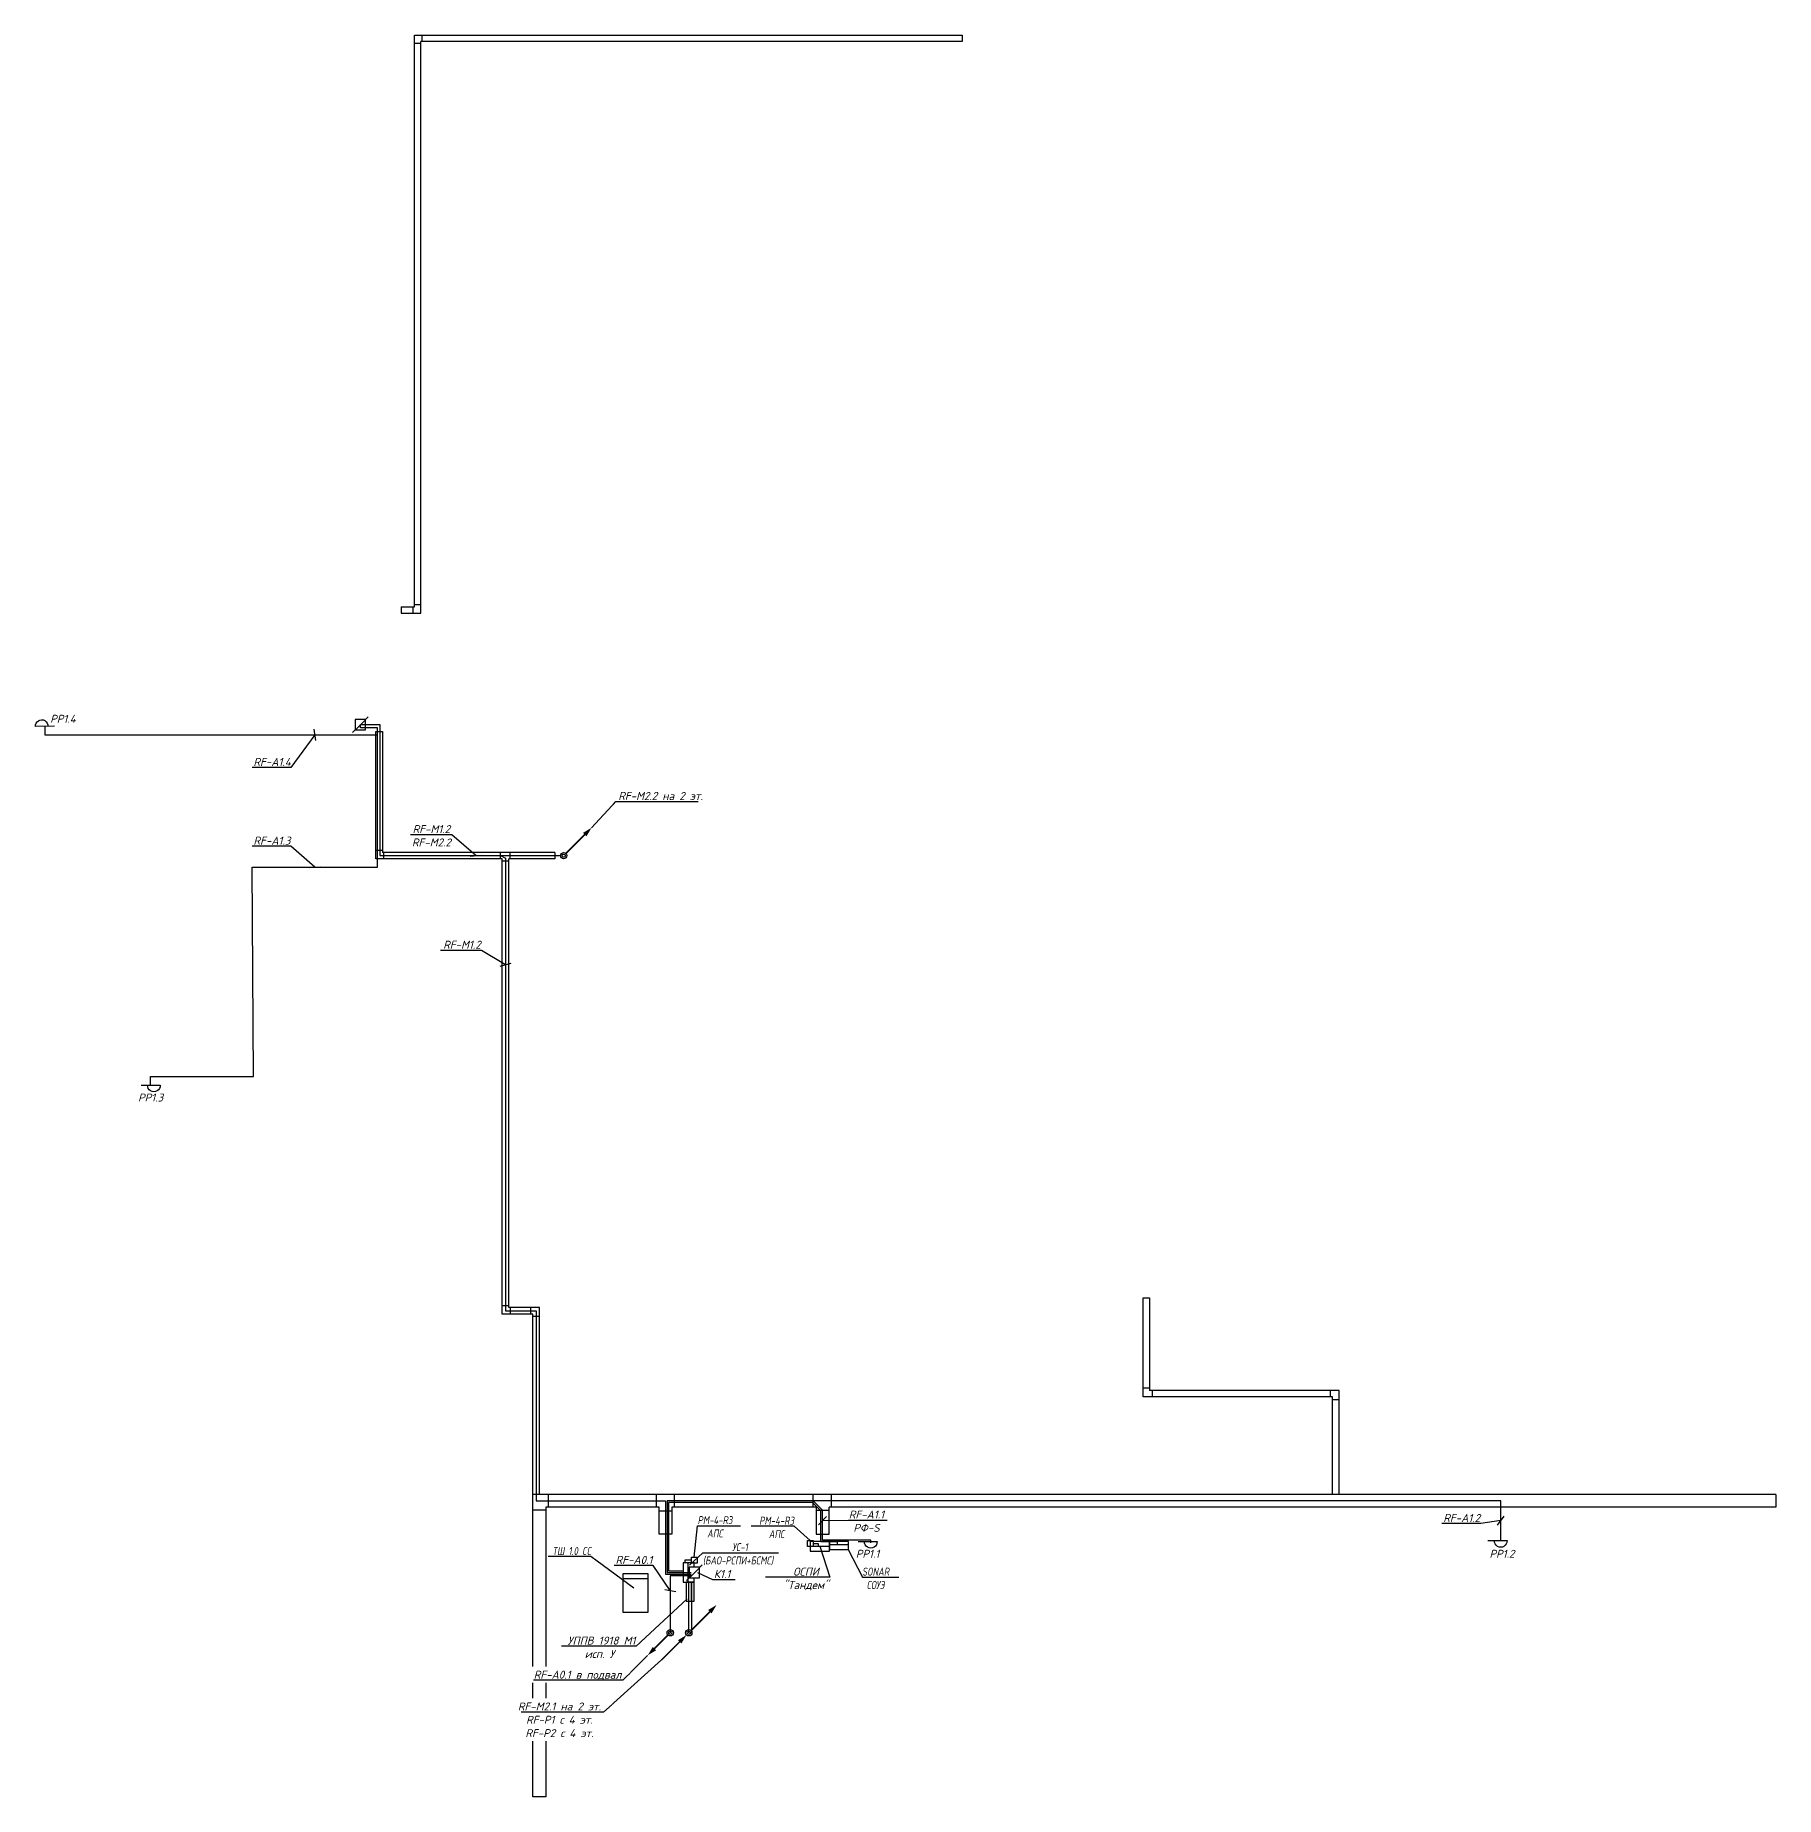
# Model space of a CAD drawing. Header units: millimetres. Extents: x 6978 to 1314263, y -121816 to 20667.
# Drawn here: x 301189 to 355555, y -120644 to -65611 of the extents above; entities that cross this region are included whole.
import ezdxf
from ezdxf import colors
from ezdxf.entities.mleader import LeaderData, LeaderLine
from ezdxf.math import Vec2, Vec3

# ---------------------------------------------------------------- set-up
doc = ezdxf.new("R2010")
doc.units = ezdxf.units.MM
doc.set_wipeout_variables(frame=1)
for name, color, linetype, lineweight in [('Радио', 5, 'Continuous', 30), ('РФ_Каб.Абонентский', 3, 'Continuous', 30), ('РФ_Каб.Магистраль', 1, 'Continuous', 30), ('РФ_Каб.Распределтельный', 4, 'Continuous', 30), ('РФ_Розетка', 6, 'Continuous', 30), ('РФ_ТШ', 5, 'Continuous', 30), ('СС Текст', 7, 'Continuous', 25), ('СС_СКК_Лоток', 54, 'Continuous', 30), ('Текст Радио', 7, 'Continuous', 20)]:
    doc.layers.add(name, color=color, linetype=linetype, lineweight=lineweight)
doc.layers.add('СКС_ТШ', color=7, linetype='Continuous')
doc.layers.add('СОУЭ_Оборуд.', color=7, linetype='Continuous')
doc.styles.add('ISOCPEUR', font='isocpeui.ttf', dxfattribs={"height": 2.5})

# ---------------------------------------------------------------- blocks, each defined once
blk = doc.blocks.new('*U271')
at = {"color": 0, "const_width": 0.5}
blk.add_lwpolyline([(0.71, 0.71), (6.59, 6.59)], dxfattribs=at)
at = {"color": 0}
blk.add_lwpolyline([(8.71, 8.71, 0, 1.5, 0), (6.59, 6.59, 2, 2, 0)], format="xyseb", dxfattribs=at)
for radius in [1, 0.5]:
    blk.add_circle((0, 0), radius, dxfattribs=at)
blk = doc.blocks.new('*U273')
at = {"color": 0}
blk.add_lwpolyline([(-0.71, -0.71, 0, 1.5, 0), (-2.83, -2.83, 2, 2, 0)], format="xyseb", dxfattribs=at)
at = {"color": 0, "const_width": 0.5}
blk.add_lwpolyline([(-8.5, -8.5), (-2.83, -2.83)], dxfattribs=at)
at = {"color": 0}
for radius in [1, 0.5]:
    blk.add_circle((0, 0), radius, dxfattribs=at)
blk = doc.blocks.new('1й этаж лоток')
at = {"layer": 'СС_СКК_Лоток', "color": 0}
for p, q in [((313033, -83464), (313033, -65611)), ((313033, -65611), (330140, -65611)), ((313233, -65872), (313033, -65872)), ((330140, -65811), (313233, -65811)), ((313233, -83664), (313233, -65811)), ((313276, -65811), (313276, -65611)), ((330140, -65611), (330140, -65811)), ((312624, -83464), (313033, -83464)), ((312624, -83464), (312624, -83664)), ((312983, -83464), (312983, -83664)), ((313033, -83397), (313233, -83397)), ((312624, -83664), (313233, -83664)), ((311832, -91342), (311832, -87368)), ((311832, -87368), (312032, -87368)), ((312032, -87368), (312032, -91142)), ((312032, -91084), (311832, -91084)), ((315779, -91342), (311832, -91342)), ((315731, -91142), (312032, -91142)), ((312070, -91142), (312070, -91342)), ((315722, -91342), (315722, -91142)), ((317414, -91142), (315731, -91142)), ((315779, -105563), (315779, -91342)), ((315979, -105363), (315979, -91342)), ((317414, -91342), (315979, -91342)), ((316029, -91342), (316029, -91142)), ((317414, -91142), (317414, -91342)), ((315779, -91401), (315979, -91401)), ((335795, -108153), (335795, -105058)), ((335795, -105058), (335995, -105058)), ((335995, -105058), (335995, -107953)), ((315979, -105307), (315779, -105307)), ((316736, -105563), (315779, -105563)), ((316936, -105363), (315979, -105363)), ((316027, -105363), (316027, -105563)), ((316673, -105563), (316673, -105363)), ((316736, -111200), (316736, -105563)), ((316736, -105630), (316936, -105630)), ((316936, -111200), (316936, -105363)), ((335995, -107878), (335795, -107878)), ((341714, -108153), (335795, -108153)), ((341914, -107953), (335995, -107953)), ((336081, -107953), (336081, -108153)), ((341646, -108153), (341646, -107953)), ((341714, -111200), (341714, -108153)), ((341714, -108236), (341914, -108236)), ((341914, -111200), (341914, -107953)), ((316736, -120644), (316736, -111200)), ((355555, -111200), (316736, -111200)), ((317136, -111695), (316736, -111695)), ((320675, -111600), (317136, -111600)), ((317136, -111600), (317136, -120644)), ((317218, -111600), (317218, -111200)), ((320592, -111600), (320592, -111200)), ((320675, -112442), (320675, -111600)), ((320675, -111709), (321075, -111709)), ((325583, -111600), (321075, -111600)), ((321075, -111600), (321075, -112442)), ((321152, -111600), (321152, -111200)), ((325491, -111600), (325491, -111200)), ((325583, -111600), (325583, -112443)), ((325583, -111695), (325983, -111695)), ((355555, -111600), (325983, -111600)), ((325983, -112443), (325983, -111600)), ((326064, -111600), (326064, -111200)), ((355555, -111200), (355555, -111600)), ((321075, -112442), (320675, -112442)), ((325583, -112443), (325983, -112443)), ((317136, -120644), (316736, -120644))]:
    blk.add_line(p, q, dxfattribs=at)
blk = doc.blocks.new('Радио розетка')
at = {"layer": 'РФ_Розетка'}
blk.add_line((0, 0), (594, 0), dxfattribs=at)
blk.add_ellipse((398, 12), major_axis=(139, 139), ratio=1, start_param=5.436911, end_param=8.700256, dxfattribs=at)
blk = doc.blocks.new('*U269')
at = {"color": 0, "lineweight": 30}
blk.add_lwpolyline([(600, 0), (600, 350), (0, 350), (0, 0)], close=True, dxfattribs=at)
blk.add_lwpolyline([(600, 200), (0, 200)], dxfattribs=at)
blk = doc.blocks.new('*U268')
at = {"color": 0, "lineweight": 30}
blk.add_lwpolyline([(600, 0), (600, 250), (0, 250), (0, 0)], close=True, dxfattribs=at)
blk.add_lwpolyline([(600, 100), (0, 100)], dxfattribs=at)
blk = doc.blocks.new('A$Cc576eae1')
at = {"lineweight": 30}
blk.add_wipeout([(-164, 164), (164, 164), (164, -164), (-164, -164)], dxfattribs=at)
at = {"layer": 'Радио'}
for points in [[(245, 245), (-245, -245)], [(-164, -164), (164, -164), (164, 164), (-164, 164), (-164, -164)]]:
    blk.add_lwpolyline(points, dxfattribs=at)
blk = doc.blocks.new('*U279')
at = {"color": 0, "lineweight": 30}
blk.add_lwpolyline([(600, 0), (600, 300), (0, 300), (0, 0)], close=True, dxfattribs=at)
blk.add_lwpolyline([(600, 150), (0, 150)], dxfattribs=at)
blk = doc.blocks.new('_None')
blk = doc.blocks.new('_Oblique')
at = {"color": 0, "linetype": 'ByBlock', "lineweight": -2}
blk.add_line((-0.5, -0.5), (0.5, 0.5), dxfattribs=at)
blk = doc.blocks.new('*U274')
blk.add_lwpolyline([(-7.07, -7.07, 0, 1.5, 0), (-4.95, -4.95, 2, 2, 0)], format="xyseb")
at = {"const_width": 0.5}
blk.add_lwpolyline([(-4.95, -4.95), (-0.71, -0.71)], dxfattribs=at)
at = {"color": 0}
for radius in [1, 0.5]:
    blk.add_circle((0, 0), radius, dxfattribs=at)
blk = doc.blocks.new('*U290')
at = {"color": 0, "lineweight": 30}
blk.add_lwpolyline([(400, 0), (400, 1200), (-400, 1200), (-400, 0)], close=True, dxfattribs=at)
blk.add_lwpolyline([(400, 1050), (-400, 1050)], dxfattribs=at)

msp = doc.modelspace()

# ---------------------------------------------------------------- linework, layer by layer
at = {"layer": 'РФ_Каб.Магистраль'}
msp.add_lwpolyline([(311345.5, -87147.5), (311957.2, -87147.5), (311957.2, -91242.2), (317564.7, -91242.2)], dxfattribs=at)
at = {"layer": 'РФ_ТШ', "color": 1, "lineweight": 30, "true_color": 0xf50000}
msp.add_lwpolyline([(325311.2, -112642.5), (325484.7, -112642.5), (325484.7, -112821.7), (325311.2, -112821.7)], close=True, dxfattribs=at)
msp.add_lwpolyline([(325484.7, -112732.1), (325646.1, -112732.1), (325646.1, -112817.5)], dxfattribs=at)

# ---------------------------------------------------------------- block references
at = {"layer": 'РФ_Розетка', "xscale": -1}
for p, rotation in [((301790, -87201.6), 0.606944597830168), ((304496.3, -98413.5), 180), ((326889.7, -112667.5), 180), ((346566.8, -112642.5), 180)]:
    msp.add_blockref('Радио розетка', p, dxfattribs=dict(at, rotation=rotation))
at = {"layer": 'РФ_ТШ', "lineweight": 30}
for name, p, rotation in [('*U279', (325996.1, -112667.5), 180), ('*U269', (321776.3, -113938.5), 89.99999999999999), ('*U268', (321776.3, -114538.5), 89.99999999999999)]:
    msp.add_blockref(name, p, dxfattribs=dict(at, rotation=rotation))
at = {"layer": 'РФ_ТШ', "color": 3, "lineweight": 30, "rotation": 180}
msp.add_blockref('*U268', (326596.1, -112667.5), dxfattribs=at)
at = {"layer": 'СС_СКК_Лоток'}
msp.add_blockref('1й этаж лоток', (0, 0), dxfattribs=at)
at = {"layer": 'СС_СКК_Лоток', "xscale": 100, "yscale": 100, "zscale": 100}
for name, p in [('*U271', (317694.7, -91242.2)), ('*U271', (321602.3, -115520.8)), ('*U273', (321602.3, -115520.8))]:
    msp.add_blockref(name, p, dxfattribs=at)

# ---------------------------------------------------------------- texts
at = {"layer": 'СОУЭ_Оборуд.', "char_height": 250, "width": 594.035, "attachment_point": 5, "style": 'ISOCPEUR'}
for s, insert in [('РР1.4', (302053.8, -86967.3)), ('РР1.3', (304793.3, -98799.8)), ('РР1.1', (327186.8, -113053.7)), ('РР1.2', (347002.4, -113053.7))]:
    msp.add_mtext(s, dxfattribs=dict(at, insert=insert))

# ---------------------------------------------------------------- leaders
at = {"layer": 'СС Текст', "color": 7, "lineweight": 20}
ml = msp.add_multileader_mtext('Standard', dxfattribs=at)
ml.set_content('{\\C256;RF-А1.4}', color=7, style='ISOCPEUR')
ml.set_leader_properties()
ml.set_arrow_properties(name='OBLIQUE')
ml.build(insert=Vec2(0, 0))
ml.multileader.update_dxf_attribs({"has_dogleg": 0, "text_left_attachment_type": 6, "text_right_attachment_type": 6, "dogleg_length": 100, "arrow_head_size": 250})
ctx = ml.context
ctx.base_point, ctx.char_height, ctx.arrow_head_size, ctx.landing_gap_size, ctx.plane_origin = Vec3(307999.8, -88488.7), 250, 250, 0, Vec3(320914.6, -91871.9)
ctx.left_attachment, ctx.right_attachment, ctx.text_align_type = 6, 6, 1
notes = []
notes.append((ctx, [(0, (1, 1, 0), (309277.3, -88488.7), (-1, 0), 100, [(0, [(309925.8, -87467.5)], 0, [])])]))
ctx.mtext.insert, ctx.mtext.width, ctx.mtext.alignment, ctx.mtext.flow_direction = Vec3(308588.5, -88188.7), 1991.197, 2, 5
ml = msp.add_multileader_mtext('Standard', dxfattribs=at)
ml.set_content('{\\C256;RF-А1.3}', color=7, style='ISOCPEUR')
ml.set_leader_properties()
ml.set_arrow_properties(name='OBLIQUE')
ml.build(insert=Vec2(0, 0))
ml.multileader.update_dxf_attribs({"has_dogleg": 0, "text_left_attachment_type": 6, "text_right_attachment_type": 6, "dogleg_length": 100, "arrow_head_size": 250})
ctx = ml.context
ctx.base_point, ctx.char_height, ctx.arrow_head_size, ctx.landing_gap_size, ctx.plane_origin = Vec3(307990.3, -90948.3), 250, 250, 0, Vec3(320914.6, -94331.5)
ctx.left_attachment, ctx.right_attachment, ctx.text_align_type = 6, 6, 1
notes.append((ctx, [(0, (1, 1, 0), (309277.3, -90948.3), (-1, 0), 100, [(0, [(309925.8, -91602.5)], 0, [])])]))
ctx.mtext.insert, ctx.mtext.width, ctx.mtext.alignment, ctx.mtext.flow_direction = Vec3(308583.8, -90648.3), 1991.197, 2, 5
ml = msp.add_multileader_mtext('Standard', dxfattribs=at)
ml.set_content('{\\C256;RF-М1.2\\PRF-М2.2}', color=7, style='ISOCPEUR')
ml.set_leader_properties()
ml.set_arrow_properties(name='OBLIQUE')
ml.build(insert=Vec2(0, 0))
ml.multileader.update_dxf_attribs({"has_dogleg": 0, "text_left_attachment_type": 6, "text_right_attachment_type": 6, "dogleg_length": 100, "arrow_head_size": 250})
ctx = ml.context
ctx.base_point, ctx.char_height, ctx.arrow_head_size, ctx.landing_gap_size, ctx.plane_origin = Vec3(312924.5, -90588), 250, 250, 0, Vec3(325938.2, -93971.2)
ctx.left_attachment, ctx.right_attachment, ctx.text_align_type = 6, 6, 1
notes.append((ctx, [(0, (1, 1, 0), (314300.9, -90588), (-1, 0), 100, [(0, [(314949.4, -91242.2)], 0, [])])]))
ctx.mtext.insert, ctx.mtext.width, ctx.mtext.alignment, ctx.mtext.flow_direction = Vec3(313562.7, -90288), 1991.197, 2, 5
ml = msp.add_multileader_mtext('Standard', dxfattribs=at)
ml.set_content('{\\C256;RF-М1.2}', color=7, style='ISOCPEUR')
ml.set_leader_properties()
ml.set_arrow_properties(name='OBLIQUE')
ml.build(insert=Vec2(0, 0))
ml.multileader.update_dxf_attribs({"has_dogleg": 0, "text_left_attachment_type": 6, "text_right_attachment_type": 6, "dogleg_length": 100, "arrow_head_size": 250})
ctx = ml.context
ctx.base_point, ctx.char_height, ctx.arrow_head_size, ctx.landing_gap_size, ctx.plane_origin = Vec3(313906.3, -94200.1), 250, 250, 0, Vec3(326868, -97337.1)
ctx.left_attachment, ctx.right_attachment, ctx.text_align_type = 6, 6, 1
notes.append((ctx, [(0, (1, 1, 0), (315230.7, -94200.1), (-1, 0), 100, [(0, [(315879.3, -94648.3)], 0, [])])]))
ctx.mtext.insert, ctx.mtext.width, ctx.mtext.alignment, ctx.mtext.flow_direction = Vec3(314518.5, -93900.1), 1991.197, 2, 5
ml = msp.add_multileader_mtext('Standard', dxfattribs=at)
ml.set_content('{\\C256;RF-А1.1\\PРФ-S}', color=7, style='ISOCPEUR')
ml.set_leader_properties()
ml.set_arrow_properties(name='OBLIQUE')
ml.build(insert=Vec2(0, 0))
ml.multileader.update_dxf_attribs({"has_dogleg": 0, "text_left_attachment_type": 6, "text_right_attachment_type": 6, "dogleg_length": 100, "arrow_head_size": 250})
ctx = ml.context
ctx.base_point, ctx.char_height, ctx.arrow_head_size, ctx.landing_gap_size, ctx.plane_origin = Vec3(326579.7, -112001.8), 250, 250, 0, Vec3(339495.5, -115494.3)
ctx.left_attachment, ctx.right_attachment, ctx.text_align_type = 6, 6, 1
notes.append((ctx, [(1, (1, 1, 0), (326479.7, -112001.8), (1, 0), 100, [(0, [(325782.6, -112016.1)], 0, [])])]))
ctx.mtext.insert, ctx.mtext.width, ctx.mtext.alignment, ctx.mtext.flow_direction = Vec3(327153, -111701.8), 1991.197, 2, 5
ml = msp.add_multileader_mtext('Standard', dxfattribs=at)
ml.set_content('{\\fISOCPEUR|b0|i0|c204|p34;\\Q10;\\W0.8;\\C256;РМ-4-R3\\PАПС}', color=7, style='ISOCPEUR')
ml.set_leader_properties()
ml.set_arrow_properties(name='NONE')
ml.build(insert=Vec2(0, 0))
ml.multileader.update_dxf_attribs({"has_dogleg": 0, "text_left_attachment_type": 6, "text_right_attachment_type": 6, "dogleg_length": 100, "arrow_head_size": 250})
ctx = ml.context
ctx.base_point, ctx.char_height, ctx.arrow_head_size, ctx.landing_gap_size, ctx.plane_origin = Vec3(323805.6, -112194.4), 250, 250, 0, Vec3(336627, -115331.3)
ctx.left_attachment, ctx.right_attachment, ctx.text_align_type = 6, 6, 1
notes.append((ctx, [(0, (1, 1, 0), (324989.7, -112194.4), (-1, 0), 100, [(0, [(325397.9, -112642.5)], 0, [])])]))
ctx.mtext.insert, ctx.mtext.width, ctx.mtext.alignment, ctx.mtext.flow_direction = Vec3(324347.6, -111894.4), 1991.197, 2, 5
ml = msp.add_multileader_mtext('Standard', dxfattribs=at)
ml.set_content('{\\C256;RF-А1.2}', color=7, style='ISOCPEUR')
ml.set_leader_properties()
ml.set_arrow_properties(name='OBLIQUE')
ml.build(insert=Vec2(0, 0))
ml.multileader.update_dxf_attribs({"has_dogleg": 0, "text_left_attachment_type": 6, "text_right_attachment_type": 6, "dogleg_length": 100, "arrow_head_size": 250})
ctx = ml.context
ctx.base_point, ctx.char_height, ctx.arrow_head_size, ctx.landing_gap_size, ctx.plane_origin = Vec3(345152.7, -112111.1), 250, 250, 0, Vec3(360678.1, -115494.3)
ctx.left_attachment, ctx.right_attachment, ctx.text_align_type = 6, 6, 1
notes.append((ctx, [(0, (1, 1, 0), (346439.8, -112111.1), (-1, 0), 100, [(0, [(346965.2, -112016.1)], 0, [])])]))
ctx.mtext.insert, ctx.mtext.width, ctx.mtext.alignment, ctx.mtext.flow_direction = Vec3(345746.2, -111811.1), 1991.197, 2, 5
ml = msp.add_multileader_mtext('Standard', dxfattribs=at)
ml.set_content('{\\fISOCPEUR|b0|i0|c204|p34;\\Q10;\\W0.8;\\C256;SONAR\\PСОУЭ}', color=7, style='ISOCPEUR')
ml.set_leader_properties()
ml.set_arrow_properties(name='NONE')
ml.build(insert=Vec2(0, 0))
ml.multileader.update_dxf_attribs({"has_dogleg": 0, "text_left_attachment_type": 6, "text_right_attachment_type": 6, "dogleg_length": 100, "arrow_head_size": 250})
ctx = ml.context
ctx.base_point, ctx.char_height, ctx.arrow_head_size, ctx.landing_gap_size, ctx.plane_origin = Vec3(327026.7, -113786.2), 250, 250, 0, Vec3(336897.3, -116785.9)
ctx.left_attachment, ctx.right_attachment, ctx.text_align_type = 6, 6, 1
notes.append((ctx, [(1, (1, 1, 0), (326926.7, -113786.2), (1, 0), 100, [(0, [(326579.7, -112917.5)], 0, [])])]))
ctx.mtext.insert, ctx.mtext.width, ctx.mtext.alignment, ctx.mtext.flow_direction = Vec3(327438.8, -113486.2), 1991.197, 2, 5
at = {"layer": 'СС_СКК_Лоток', "color": 7, "lineweight": 0}
ml = msp.add_multileader_mtext('Standard', dxfattribs=at)
ml.set_content('ОСПИ "Тандем"', color=7, style='ISOCPEUR')
ml.set_leader_properties()
ml.set_arrow_properties(name='NONE')
ml.build(insert=Vec2(0, 0))
ml.multileader.update_dxf_attribs({"has_dogleg": 0, "text_left_attachment_type": 6, "text_right_attachment_type": 6, "dogleg_length": 100, "arrow_head_size": 250})
ctx = ml.context
ctx.base_point, ctx.char_height, ctx.arrow_head_size, ctx.landing_gap_size, ctx.plane_origin = Vec3(324519, -113786.2), 250, 250, 0, Vec3(333538.6, -115340.1)
ctx.left_attachment, ctx.right_attachment, ctx.text_align_type = 6, 6, 1
notes.append((ctx, [(0, (1, 1, 0), (326109.9, -113786.2), (-1, 0), 100, [(0, [(325696.1, -112817.5)], 0, [])])]))
ctx.mtext.insert, ctx.mtext.width, ctx.mtext.alignment, ctx.mtext.flow_direction = Vec3(325264.5, -113486.2), 1991.197, 2, 5
for ctx, leaders in notes:
    for number, flags, end, landing, length, lines in leaders:
        leader = LeaderData()
        leader.index, (leader.has_last_leader_line, leader.has_dogleg_vector, leader.attachment_direction) = number, flags
        leader.last_leader_point, leader.dogleg_vector, leader.dogleg_length = Vec3(end), Vec3(landing), length
        for number, points, colour, breaks in lines:
            line = LeaderLine()
            line.index, line.vertices, line.color, line.breaks = number, Vec3.list(points), colors.encode_raw_color(colour), breaks
            leader.lines.append(line)
        ctx.leaders.append(leader)

# ---------------------------------------------------------------- next in the draw order: block references
at = {"layer": 'Радио'}
for p in [(311345.5, -87147.5), (321776.3, -113638.5)]:
    msp.add_blockref('A$Cc576eae1', p, dxfattribs=at)

# ---------------------------------------------------------------- next in the draw order: leaders
at = {"layer": 'Текст Радио', "color": 7, "lineweight": 0}
ml = msp.add_multileader_mtext('Standard', dxfattribs=at)
ml.set_content('{\\C256;RF-М2.1} на 2 эт.\\P{\\C256;RF-P1} с 4 эт.\\P{\\C256;RF-P2} с 4 эт.', color=7, style='ISOCPEUR')
ml.set_leader_properties()
ml.set_arrow_properties(name='NONE')
ml.build(insert=Vec2(0, 0))
ml.multileader.update_dxf_attribs({"has_dogleg": 0, "text_left_attachment_type": 6, "text_right_attachment_type": 6, "dogleg_length": 100, "arrow_head_size": 250})
ctx = ml.context
ctx.base_point, ctx.char_height, ctx.arrow_head_size, ctx.landing_gap_size, ctx.plane_origin = Vec3(316185.4, -117998.2), 250, 250, 0, Vec3(326466.4, -119552)
ctx.left_attachment, ctx.right_attachment, ctx.text_align_type = 6, 6, 1
notes = []
notes.append((ctx, [(0, (1, 1, 0), (319037.7, -117998.2), (-1, 0), 100, [(0, [(320752.3, -116370.8)], 0, [])])]))
ctx.mtext.insert, ctx.mtext.width, ctx.mtext.alignment, ctx.mtext.flow_direction = Vec3(317561.6, -117698.2), 3045.234, 2, 5
ctx.mtext.has_bg_fill, ctx.mtext.bg_color, ctx.mtext.bg_scale_factor, ctx.mtext.bg_transparency, ctx.mtext.use_window_bg_color = 1, -1027028792, 1.5, 0, 1
for ctx, leaders in notes:
    for number, flags, end, landing, length, lines in leaders:
        leader = LeaderData()
        leader.index, (leader.has_last_leader_line, leader.has_dogleg_vector, leader.attachment_direction) = number, flags
        leader.last_leader_point, leader.dogleg_vector, leader.dogleg_length = Vec3(end), Vec3(landing), length
        for number, points, colour, breaks in lines:
            line = LeaderLine()
            line.index, line.vertices, line.color, line.breaks = number, Vec3.list(points), colors.encode_raw_color(colour), breaks
            leader.lines.append(line)
        ctx.leaders.append(leader)

# ---------------------------------------------------------------- next in the draw order: linework, layer by layer
at = {"layer": 'РФ_Каб.Абонентский'}
for points in [[(301493, -87204.7), (301493, -87467.5), (311882.2, -87467.5), (311882.2, -87247.5), (311345.5, -87247.5), (311345.5, -87147.5)], [(304793.3, -98413.5), (304793.3, -98137.5), (308011.2, -98137.4), (307969.4, -91602.5), (311882.2, -91602.5), (311882.2, -87247.5), (311345.5, -87247.5), (311345.5, -87147.5)], [(346965.2, -112642.5), (346965.2, -111399.6), (320924.6, -111399.6), (320924.6, -113638.5), (321676.3, -113638.5)], [(327288.1, -112714.2), (327288.1, -112632.5), (325782.6, -112632.5), (325782.6, -111694.6), (325491.3, -111399.6), (320924.6, -111399.6), (320924.6, -113638.5), (321676.3, -113638.5)]]:
    msp.add_lwpolyline(points, dxfattribs=at)
at = {"layer": 'РФ_Каб.Абонентский', "color": 6}
msp.add_lwpolyline([(326246.1, -112767.5), (326246.1, -112682.5), (325732.6, -112682.5), (325732.6, -111715.1), (325470.4, -111449.6), (320974.6, -111449.6), (320974.6, -113588.5), (321426.3, -113588.5)], dxfattribs=at)
at = {"layer": 'РФ_Каб.Магистраль'}
for points in [[(311345.5, -87147.5), (311957.2, -87147.5), (311957.2, -91242.2), (315722.1, -91242.2), (315879.3, -91321.7), (315879.3, -105463), (316836, -105463), (316836, -111399.6), (320874.6, -111399.6), (320874.6, -113688.5), (321676.3, -113688.5)], [(321602.3, -115520.8), (321602.3, -113938.5)]]:
    msp.add_lwpolyline(points, dxfattribs=at)
at = {"layer": 'РФ_Каб.Распределтельный'}
msp.add_lwpolyline([(321702.3, -115520.8), (321702.3, -113938.5)], dxfattribs=at)
at = {"layer": 'РФ_ТШ', "color": 1, "lineweight": 30, "true_color": 0xf50000}
msp.add_lwpolyline([(321688.9, -113253.1), (321476.3, -113253.1), (321476.3, -113338.5)], dxfattribs=at)
msp.add_lwpolyline([(321688.9, -113163.5), (321862.3, -113163.5), (321862.3, -113342.7), (321688.9, -113342.7)], close=True, dxfattribs=at)

# ---------------------------------------------------------------- next in the draw order: leaders
at = {"layer": 'СС Текст', "color": 7, "lineweight": 20}
ml = msp.add_multileader_mtext('Standard', dxfattribs=at)
ml.set_content('{\\fISOCPEUR|b0|i0|c204|p34;\\Q10;\\W0.8;\\C256;РМ-4-R3\\PАПС}', color=7, style='ISOCPEUR')
ml.set_leader_properties()
ml.set_arrow_properties(name='NONE')
ml.build(insert=Vec2(0, 0))
ml.multileader.update_dxf_attribs({"has_dogleg": 0, "text_left_attachment_type": 6, "text_right_attachment_type": 6, "dogleg_length": 100, "arrow_head_size": 250})
ctx = ml.context
ctx.base_point, ctx.char_height, ctx.arrow_head_size, ctx.landing_gap_size, ctx.plane_origin = Vec3(321880.3, -112177), 250, 250, 0, Vec3(333004.6, -115852.3)
ctx.left_attachment, ctx.right_attachment, ctx.text_align_type = 6, 6, 1
notes = []
notes.append((ctx, [(1, (1, 1, 0), (321780.3, -112177), (1, 0), 100, [(0, [(321775.6, -113163.5)], 0, [])])]))
ctx.mtext.insert, ctx.mtext.width, ctx.mtext.alignment, ctx.mtext.flow_direction = Vec3(322422.3, -111877), 1991.197, 2, 5
ml = msp.add_multileader_mtext('Standard', dxfattribs=at)
ml.set_content('{\\fISOCPEUR|b0|i0|c204|p34;\\Q10;\\W0.8;\\C256; УС-1 \\P(БАО-РСПИ+БСМС)}', color=7, style='ISOCPEUR')
ml.set_leader_properties()
ml.set_arrow_properties(name='NONE')
ml.build(insert=Vec2(0, 0))
ml.multileader.update_dxf_attribs({"has_dogleg": 0, "text_left_attachment_type": 6, "text_right_attachment_type": 6, "dogleg_length": 100, "arrow_head_size": 250})
ctx = ml.context
ctx.base_point, ctx.char_height, ctx.arrow_head_size, ctx.landing_gap_size, ctx.plane_origin = Vec3(322044.1, -113020.1), 250, 250, 0, Vec3(330117.6, -114901)
ctx.left_attachment, ctx.right_attachment, ctx.text_align_type = 6, 6, 1
notes.append((ctx, [(1, (1, 1, 0), (321944.1, -113020.1), (1, 0), 100, [(0, [(321624.3, -113411.9)], 0, [])])]))
ctx.mtext.insert, ctx.mtext.width, ctx.mtext.defined_height, ctx.mtext.alignment, ctx.mtext.flow_direction = Vec3(323140.6, -112720.1), 2333.725, 871.9, 2, 5
at = {"layer": 'СС_СКК_Лоток', "color": 7, "lineweight": 0}
ml = msp.add_multileader_mtext('Standard', dxfattribs=at)
ml.set_content('К1.1', color=7, style='ISOCPEUR')
ml.set_leader_properties()
ml.set_arrow_properties(name='NONE')
ml.build(insert=Vec2(0, 0))
ml.multileader.update_dxf_attribs({"has_dogleg": 0, "text_left_attachment_type": 6, "text_right_attachment_type": 6, "dogleg_length": 100, "arrow_head_size": 250})
ctx = ml.context
ctx.base_point, ctx.char_height, ctx.arrow_head_size, ctx.landing_gap_size, ctx.plane_origin = Vec3(322349, -113859.6), 250, 250, 0, Vec3(330453.5, -115340.1)
ctx.left_attachment, ctx.right_attachment, ctx.text_align_type = 6, 6, 1
notes.append((ctx, [(1, (1, 1, 0), (322249, -113859.6), (1, 0), 100, [(0, [(321879.8, -113638.5)], 0, [])])]))
ctx.mtext.insert, ctx.mtext.width, ctx.mtext.alignment, ctx.mtext.flow_direction = Vec3(322643.2, -113559.6), 794.268, 2, 5
for ctx, leaders in notes:
    for number, flags, end, landing, length, lines in leaders:
        leader = LeaderData()
        leader.index, (leader.has_last_leader_line, leader.has_dogleg_vector, leader.attachment_direction) = number, flags
        leader.last_leader_point, leader.dogleg_vector, leader.dogleg_length = Vec3(end), Vec3(landing), length
        for number, points, colour, breaks in lines:
            line = LeaderLine()
            line.index, line.vertices, line.color, line.breaks = number, Vec3.list(points), colors.encode_raw_color(colour), breaks
            leader.lines.append(line)
        ctx.leaders.append(leader)

# ---------------------------------------------------------------- next in the draw order: leaders
at = {"layer": 'СС Текст', "color": 7, "lineweight": 0}
ml = msp.add_multileader_mtext('Standard', dxfattribs=at)
ml.set_content('{\\fISOCPEUR|b0|i0|c204|p34;\\Q10;\\W0.8;\\C256; \\fISOCPEUR|b0|i1|c204|p34;\\Q0;\\W1;УППВ 1918 М1 исп. У}', color=7, style='ISOCPEUR')
ml.set_leader_properties()
ml.set_arrow_properties(name='NONE')
ml.build(insert=Vec2(0, 0))
ml.multileader.update_dxf_attribs({"has_dogleg": 0, "text_left_attachment_type": 6, "text_right_attachment_type": 6, "dogleg_length": 100, "arrow_head_size": 250})
ctx = ml.context
ctx.base_point, ctx.char_height, ctx.arrow_head_size, ctx.landing_gap_size, ctx.plane_origin = Vec3(317676.4, -115940.9), 250, 250, 0, Vec3(326938.3, -117349)
ctx.left_attachment, ctx.right_attachment, ctx.text_align_type = 6, 6, 1
notes = []
notes.append((ctx, [(0, (1, 1, 0), (320055.9, -115940.9), (-1, 0), 100, [(0, [(321552.6, -114458.8)], 0, [])])]))
ctx.mtext.insert, ctx.mtext.width, ctx.mtext.defined_height, ctx.mtext.alignment, ctx.mtext.flow_direction = Vec3(318816.2, -115640.9), 2304.765, 790.8, 2, 5
ctx.mtext.has_bg_fill, ctx.mtext.bg_color, ctx.mtext.bg_scale_factor, ctx.mtext.bg_transparency, ctx.mtext.use_window_bg_color = 1, -1027028792, 1.5, 0, 1
at = {"layer": 'Текст Радио', "color": 7, "lineweight": 0}
ml = msp.add_multileader_mtext('Standard', dxfattribs=at)
ml.set_content('{\\C256;RF-М2.2} на 2 эт.', color=7, style='ISOCPEUR')
ml.set_leader_properties()
ml.set_arrow_properties(name='NONE')
ml.build(insert=Vec2(0, 0))
ml.multileader.update_dxf_attribs({"has_dogleg": 0, "text_left_attachment_type": 6, "text_right_attachment_type": 6, "dogleg_length": 100, "arrow_head_size": 250})
ctx = ml.context
ctx.base_point, ctx.char_height, ctx.arrow_head_size, ctx.landing_gap_size, ctx.plane_origin = Vec3(319324.7, -89552.6), 250, 250, 0, Vec3(329403, -90456.3)
ctx.left_attachment, ctx.right_attachment, ctx.text_align_type = 6, 6, 1
notes.append((ctx, [(1, (1, 1, 0), (319224.7, -89552.6), (1, 0), 100, [(0, [(318565.4, -90371.5)], 0, [])])]))
ctx.mtext.insert, ctx.mtext.width, ctx.mtext.alignment, ctx.mtext.flow_direction = Vec3(320721.1, -89252.6), 3045.234, 2, 5
ctx.mtext.has_bg_fill, ctx.mtext.bg_color, ctx.mtext.bg_scale_factor, ctx.mtext.bg_transparency, ctx.mtext.use_window_bg_color = 1, -1027028792, 1.5, 0, 1
for ctx, leaders in notes:
    for number, flags, end, landing, length, lines in leaders:
        leader = LeaderData()
        leader.index, (leader.has_last_leader_line, leader.has_dogleg_vector, leader.attachment_direction) = number, flags
        leader.last_leader_point, leader.dogleg_vector, leader.dogleg_length = Vec3(end), Vec3(landing), length
        for number, points, colour, breaks in lines:
            line = LeaderLine()
            line.index, line.vertices, line.color, line.breaks = number, Vec3.list(points), colors.encode_raw_color(colour), breaks
            leader.lines.append(line)
        ctx.leaders.append(leader)

# ---------------------------------------------------------------- next in the draw order: linework, layer by layer
at = {"layer": 'РФ_Каб.Абонентский'}
msp.add_lwpolyline([(321676.3, -113738.5), (321024.6, -113738.5), (321024.6, -115520.8)], dxfattribs=at)

# ---------------------------------------------------------------- next in the draw order: block references
at = {"layer": 'СКС_ТШ', "color": 251, "lineweight": 30, "true_color": 0x636466}
msp.add_blockref('*U290', (319938.6, -114881.4), dxfattribs=at)
at = {"layer": 'СС_СКК_Лоток', "xscale": 100, "yscale": 100, "zscale": 100}
msp.add_blockref('*U274', (321024.6, -115520.8), dxfattribs=at)

# ---------------------------------------------------------------- next in the draw order: leaders
at = {"layer": 'СС Текст', "color": 8, "lineweight": 0}
ml = msp.add_multileader_mtext('Standard', dxfattribs=at)
ml.set_content('{\\fISOCPEUR|b0|i0|c204|p34;\\Q10;\\W0.8;\\C256;ТШ 1.0 CC}', color=7, style='ISOCPEUR')
ml.set_leader_properties()
ml.set_arrow_properties(name='NONE')
ml.build(insert=Vec2(0, 0))
ml.multileader.update_dxf_attribs({"has_dogleg": 0, "text_left_attachment_type": 6, "text_right_attachment_type": 6, "dogleg_length": 100, "arrow_head_size": 250})
ctx = ml.context
ctx.base_point, ctx.char_height, ctx.arrow_head_size, ctx.landing_gap_size, ctx.plane_origin = Vec3(317359.3, -113140.1), 250, 250, 0, Vec3(326021, -114548.2)
ctx.left_attachment, ctx.right_attachment, ctx.text_align_type = 6, 6, 1
notes = []
notes.append((ctx, [(0, (1, 1, 0), (318643.4, -113140.1), (-1, 0), 100, [(1, [(319890.6, -114131.5)], 0, [])])]))
ctx.mtext.insert, ctx.mtext.width, ctx.mtext.defined_height, ctx.mtext.alignment, ctx.mtext.flow_direction = Vec3(317951.4, -112840.1), 1314.398, 790.8, 2, 5
ctx.mtext.has_bg_fill, ctx.mtext.bg_color, ctx.mtext.bg_scale_factor, ctx.mtext.bg_transparency, ctx.mtext.use_window_bg_color = 1, -1027028792, 1.5, 0, 1
at = {"layer": 'Текст Радио', "color": 7, "lineweight": 0}
ml = msp.add_multileader_mtext('Standard', dxfattribs=at)
ml.set_content('{\\C256;RF-А0.1} в подвал', color=7, style='ISOCPEUR')
ml.set_leader_properties()
ml.set_arrow_properties(name='NONE')
ml.build(insert=Vec2(0, 0))
ml.multileader.update_dxf_attribs({"has_dogleg": 0, "text_left_attachment_type": 6, "text_right_attachment_type": 6, "dogleg_length": 100, "arrow_head_size": 250})
ctx = ml.context
ctx.base_point, ctx.char_height, ctx.arrow_head_size, ctx.landing_gap_size, ctx.plane_origin = Vec3(316719.1, -117005.7), 250, 250, 0, Vec3(325961, -119479.8)
ctx.left_attachment, ctx.right_attachment, ctx.text_align_type = 6, 6, 1
notes.append((ctx, [(0, (1, 1, 0), (319639.7, -117005.7), (-1, 0), 100, [(0, [(320317.5, -116227.9)], 0, [])])]))
ctx.mtext.insert, ctx.mtext.width, ctx.mtext.alignment, ctx.mtext.flow_direction = Vec3(318129.4, -116705.7), 3045.234, 2, 5
ctx.mtext.has_bg_fill, ctx.mtext.bg_color, ctx.mtext.bg_scale_factor, ctx.mtext.bg_transparency, ctx.mtext.use_window_bg_color = 1, -1027028792, 1.5, 0, 1
for ctx, leaders in notes:
    for number, flags, end, landing, length, lines in leaders:
        leader = LeaderData()
        leader.index, (leader.has_last_leader_line, leader.has_dogleg_vector, leader.attachment_direction) = number, flags
        leader.last_leader_point, leader.dogleg_vector, leader.dogleg_length = Vec3(end), Vec3(landing), length
        for number, points, colour, breaks in lines:
            line = LeaderLine()
            line.index, line.vertices, line.color, line.breaks = number, Vec3.list(points), colors.encode_raw_color(colour), breaks
            leader.lines.append(line)
        ctx.leaders.append(leader)

# ---------------------------------------------------------------- next in the draw order: leaders
at = {"layer": 'СС Текст', "color": 7, "lineweight": 0}
ml = msp.add_multileader_mtext('Standard', dxfattribs=at)
ml.set_content('{\\C256;RF-А0.1}', color=7, style='ISOCPEUR')
ml.set_leader_properties()
ml.set_arrow_properties(name='OBLIQUE')
ml.build(insert=Vec2(0, 0))
ml.multileader.update_dxf_attribs({"has_dogleg": 0, "text_left_attachment_type": 6, "text_right_attachment_type": 6, "dogleg_length": 100, "arrow_head_size": 250})
ctx = ml.context
ctx.base_point, ctx.char_height, ctx.arrow_head_size, ctx.landing_gap_size, ctx.plane_origin = Vec3(319291.9, -113420.4), 250, 250, 0, Vec3(332268, -116803.6)
ctx.left_attachment, ctx.right_attachment, ctx.text_align_type = 6, 6, 1
notes = []
notes.append((ctx, [(0, (1, 1, 0), (320590.4, -113420.4), (-1, 0), 100, [(0, [(321024.6, -114195.7)], 0, [])])]))
ctx.mtext.insert, ctx.mtext.width, ctx.mtext.alignment, ctx.mtext.flow_direction = Vec3(319891.1, -113120.4), 1991.197, 2, 5
for ctx, leaders in notes:
    for number, flags, end, landing, length, lines in leaders:
        leader = LeaderData()
        leader.index, (leader.has_last_leader_line, leader.has_dogleg_vector, leader.attachment_direction) = number, flags
        leader.last_leader_point, leader.dogleg_vector, leader.dogleg_length = Vec3(end), Vec3(landing), length
        for number, points, colour, breaks in lines:
            line = LeaderLine()
            line.index, line.vertices, line.color, line.breaks = number, Vec3.list(points), colors.encode_raw_color(colour), breaks
            leader.lines.append(line)
        ctx.leaders.append(leader)

doc.saveas('drawing.dxf')
